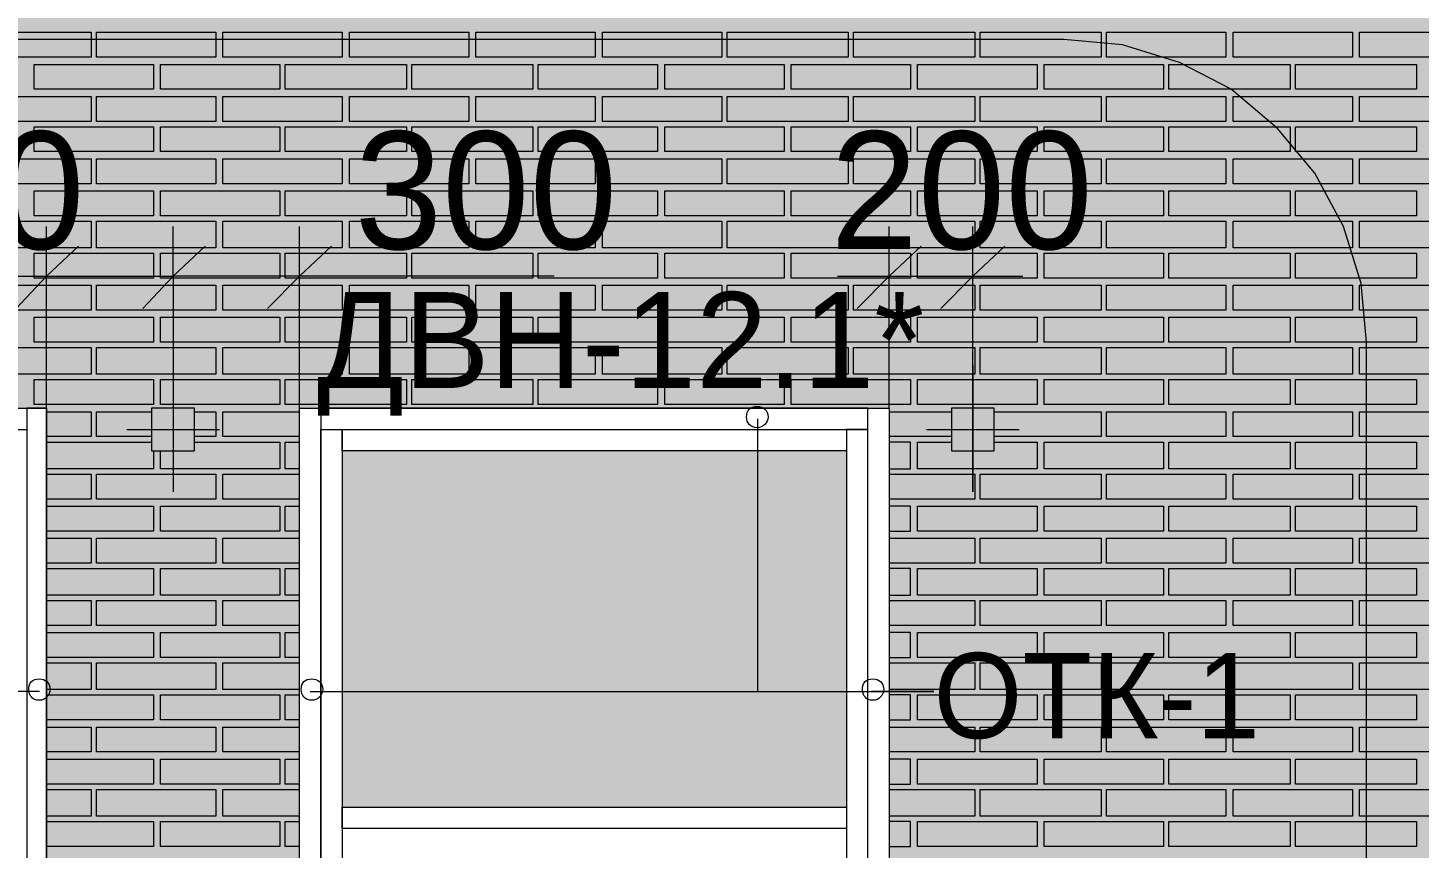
# Model space of a CAD drawing. Header units: millimetres. Extents: x -28928 to 100580, y -22867 to 36490.
# Drawn here: x -19322 to -16018, y 18548 to 20496 of the extents above; entities that cross this region are included whole.
import ezdxf

# ---------------------------------------------------------------- set-up
doc = ezdxf.new("R2010")
doc.units = ezdxf.units.MM
doc.layers.add('PDF _Геометрия', color=7, linetype='Continuous', true_color=0x8f8e8d)
doc.layers.add('PDF _Сплошная заливка', color=7, linetype='Continuous', true_color=0xffffff)
doc.layers.add('PDF _Текст', color=7, linetype='Continuous')

msp = doc.modelspace()

# ---------------------------------------------------------------- hatches: boundary and pattern name
at = {"layer": 'PDF _Сплошная заливка', "true_color": 0xdcd6cf, "transparency": 33554559}
msp.add_hatch(color=254, dxfattribs=at).paths.add_polyline_path([(-18676.6, 16343.4), (-18676.6, 19592.6), (-17276.3, 19592.6), (-17276.3, 16343.4), (19112.6, 16343.4), (19112.6, 30089.1), (-21853.9, 30089.1), (-21853.9, 16343.4), (-21375.9, 16343.4), (-21375.9, 19592.6), (-19277.4, 19592.6), (-19277.4, 16343.4)])

# ---------------------------------------------------------------- linework, layer by layer
at = {"layer": 'PDF _Геометрия', "color": 7, "lineweight": 9}
for points in [[(-21375.9, 16343.4), (-21853.9, 16343.4), (-21375.9, 16343.4), (-21853.9, 16343.4), (-21375.9, 16343.4), (-21375.9, 19592.6), (-19277.4, 19592.6), (-19277.4, 16343.4), (-18676.6, 16343.4), (-18676.6, 19592.6), (-17276.3, 19592.6), (-17276.3, 16343.4), (19112.6, 16343.4), (19112.6, 30089.1), (19112.6, 16343.4), (19133.7, 16343.4), (19133.7, 30089.1), (19133.7, 16343.4), (52641.4, 16343.4)], [(-16142.4, 19749.1), (-16155.1, 19888.7), (-16197.4, 20024.1), (-16265.1, 20151), (-16353.9, 20256.8), (-16463.9, 20349.9), (-16586.6, 20413.4), (-16722, 20455.7), (-16861.6, 20468.4), (-22801.6, 20468.4), (-22941.3, 20455.7), (-23076.6, 20413.4), (-23203.6, 20349.9), (-23313.6, 20256.8), (-23402.4, 20151), (-23465.9, 20024.1), (-23508.2, 19888.7), (-23520.9, 19749.1)], [(-19395.9, 19905.7), (-18977, 19905.7), (-18977, 20024.1)], [(-19277.4, 19592.6), (-19277.4, 19905.7), (-19277.4, 20024.1)], [(-18676.6, 19592.6), (-18676.6, 19905.7), (-18676.6, 20024.1)], [(-17276.3, 19592.6), (-17276.3, 19905.7), (-17276.3, 20024.1)], [(-17077.4, 19694.1), (-17077.4, 19393.7), (-17077.4, 19905.7), (-17077.4, 20024.1)], [(-19810.5, 19905.7), (-19336.6, 19905.7), (-19125.1, 19905.7)], [(-18558.2, 19905.7), (-18977, 19905.7), (-18977, 19694.1), (-18977, 19393.7)], [(-18071.6, 19905.7), (-18545.5, 19905.7), (-18824.7, 19905.7)], [(-17398.9, 19905.7), (-16958.9, 19905.7)], [(-16142.4, 16296.8), (-16142.4, 19753.4)], [(-19374.7, 16296.8), (-19374.7, 18619.5), (-19374.7, 19541.8), (-21274.3, 19541.8), (-21274.3, 19491), (-19374.7, 19491), (-19374.7, 19541.8), (-19323.9, 19541.8), (-19323.9, 18619.5), (-19323.9, 16296.8), (-19277.4, 16296.8), (-19277.4, 18619.5), (-19277.4, 19516.4), (-19277.4, 19592.6), (-19323.9, 19592.6), (-19323.9, 19516.4), (-19323.9, 18619.5), (-19323.9, 16296.8)], [(-18625.9, 16296.8), (-18625.9, 18619.5), (-18625.9, 19541.8), (-18600.5, 19541.8), (-17352.4, 19541.8), (-17327, 19541.8), (-17327, 19592.6), (-17352.4, 19592.6), (-18600.5, 19592.6), (-18625.9, 19592.6), (-18625.9, 19541.8), (-18575.1, 19541.8), (-18575.1, 18619.5), (-18575.1, 16296.8)], [(-17589.3, 19567.2), (-17589.3, 18919.9), (-17170.5, 18919.9), (-17318.6, 18919.9)], [(-17327, 16296.8), (-17327, 18619.5), (-17327, 19516.4), (-17327, 19592.6), (-17276.3, 19592.6), (-17276.3, 19516.4), (-17276.3, 18619.5), (-17276.3, 16296.8), (-17327, 16296.8), (-17327, 18619.5), (-17327, 19541.8), (-17377.8, 19541.8), (-17377.8, 18619.5), (-17377.8, 16296.8)], [(-19087, 19541.8), (-18867, 19541.8)], [(-17187.4, 19541.8), (-16967.4, 19541.8)], [(-19294.3, 18919.9), (-22018.9, 18919.9)], [(-18651.3, 18919.9), (-17170.5, 18919.9)]]:
    msp.add_lwpolyline(points, dxfattribs=at)
at = {"layer": 'PDF _Геометрия', "lineweight": 9}
for points in [[(-19171.6, 20485.3), (-19171.6, 20426), (-19459.3, 20426), (-19459.3, 20485.3)], [(-18875.5, 20485.3), (-18875.5, 20426), (-19158.9, 20426), (-19158.9, 20485.3)], [(-18575.1, 20485.3), (-18575.1, 20426), (-18858.6, 20426), (-18858.6, 20485.3)], [(-18274.7, 20485.3), (-18274.7, 20426), (-18558.2, 20426), (-18558.2, 20485.3)], [(-17974.3, 20485.3), (-17974.3, 20426), (-18257.8, 20426), (-18257.8, 20485.3)], [(-17673.9, 20485.3), (-17673.9, 20426), (-17957.4, 20426), (-17957.4, 20485.3)], [(-17373.6, 20485.3), (-17373.6, 20426), (-17661.3, 20426), (-17661.3, 20485.3)], [(-17073.2, 20485.3), (-17073.2, 20426), (-17360.9, 20426), (-17360.9, 20485.3)], [(-16772.8, 20485.3), (-16772.8, 20426), (-17060.5, 20426), (-17060.5, 20485.3)], [(-16476.6, 20485.3), (-16476.6, 20426), (-16760.1, 20426), (-16760.1, 20485.3)], [(-16176.3, 20485.3), (-16176.3, 20426), (-16459.7, 20426), (-16459.7, 20485.3)], [(-15875.9, 20485.3), (-15875.9, 20426), (-16159.3, 20426), (-16159.3, 20485.3)], [(-19023.6, 20349.9), (-19167.4, 20349.9), (-19307, 20349.9), (-19307, 20409.1), (-19167.4, 20409.1), (-19023.6, 20409.1)], [(-18723.2, 20349.9), (-18867, 20349.9), (-19006.6, 20349.9), (-19006.6, 20409.1), (-18867, 20409.1), (-18723.2, 20409.1)], [(-18422.8, 20349.9), (-18566.6, 20349.9), (-18710.5, 20349.9), (-18710.5, 20409.1), (-18566.6, 20409.1), (-18422.8, 20409.1)], [(-18122.4, 20349.9), (-18266.3, 20349.9), (-18410.1, 20349.9), (-18410.1, 20409.1), (-18266.3, 20409.1), (-18122.4, 20409.1)], [(-17826.3, 20349.9), (-17965.9, 20349.9), (-18109.7, 20349.9), (-18109.7, 20409.1), (-17965.9, 20409.1), (-17826.3, 20409.1)], [(-17525.9, 20349.9), (-17665.5, 20349.9), (-17809.3, 20349.9), (-17809.3, 20409.1), (-17665.5, 20409.1), (-17525.9, 20409.1)], [(-17225.5, 20349.9), (-17365.1, 20349.9), (-17508.9, 20349.9), (-17508.9, 20409.1), (-17365.1, 20409.1), (-17225.5, 20409.1)], [(-16925.1, 20349.9), (-17068.9, 20349.9), (-17208.6, 20349.9), (-17208.6, 20409.1), (-17068.9, 20409.1), (-16925.1, 20409.1)], [(-16624.7, 20349.9), (-16768.6, 20349.9), (-16908.2, 20349.9), (-16908.2, 20409.1), (-16768.6, 20409.1), (-16624.7, 20409.1)], [(-16324.3, 20349.9), (-16468.2, 20349.9), (-16612, 20349.9), (-16612, 20409.1), (-16468.2, 20409.1), (-16324.3, 20409.1)], [(-16023.9, 20349.9), (-16167.8, 20349.9), (-16311.6, 20349.9), (-16311.6, 20409.1), (-16167.8, 20409.1), (-16023.9, 20409.1)], [(-19171.6, 20333), (-19171.6, 20273.7), (-19459.3, 20273.7), (-19459.3, 20333)], [(-18875.5, 20333), (-18875.5, 20273.7), (-19158.9, 20273.7), (-19158.9, 20333)], [(-18575.1, 20333), (-18575.1, 20273.7), (-18858.6, 20273.7), (-18858.6, 20333)], [(-18274.7, 20333), (-18274.7, 20273.7), (-18558.2, 20273.7), (-18558.2, 20333)], [(-17974.3, 20333), (-17974.3, 20273.7), (-18257.8, 20273.7), (-18257.8, 20333)], [(-17673.9, 20333), (-17673.9, 20273.7), (-17957.4, 20273.7), (-17957.4, 20333)], [(-17373.6, 20333), (-17373.6, 20273.7), (-17661.3, 20273.7), (-17661.3, 20333)], [(-17073.2, 20333), (-17073.2, 20273.7), (-17360.9, 20273.7), (-17360.9, 20333)], [(-16772.8, 20333), (-16772.8, 20273.7), (-17060.5, 20273.7), (-17060.5, 20333)], [(-16476.6, 20333), (-16476.6, 20273.7), (-16760.1, 20273.7), (-16760.1, 20333)], [(-16176.3, 20333), (-16176.3, 20273.7), (-16459.7, 20273.7), (-16459.7, 20333)], [(-15875.9, 20333), (-15875.9, 20273.7), (-16159.3, 20273.7), (-16159.3, 20333)], [(-19023.6, 20201.8), (-19167.4, 20201.8), (-19307, 20201.8), (-19307, 20261), (-19167.4, 20261), (-19023.6, 20261)], [(-18723.2, 20201.8), (-18867, 20201.8), (-19006.6, 20201.8), (-19006.6, 20261), (-18867, 20261), (-18723.2, 20261)], [(-18422.8, 20201.8), (-18566.6, 20201.8), (-18710.5, 20201.8), (-18710.5, 20261), (-18566.6, 20261), (-18422.8, 20261)], [(-18122.4, 20201.8), (-18266.3, 20201.8), (-18410.1, 20201.8), (-18410.1, 20261), (-18266.3, 20261), (-18122.4, 20261)], [(-17826.3, 20201.8), (-17965.9, 20201.8), (-18109.7, 20201.8), (-18109.7, 20261), (-17965.9, 20261), (-17826.3, 20261)], [(-17525.9, 20201.8), (-17665.5, 20201.8), (-17809.3, 20201.8), (-17809.3, 20261), (-17665.5, 20261), (-17525.9, 20261)], [(-17225.5, 20201.8), (-17365.1, 20201.8), (-17508.9, 20201.8), (-17508.9, 20261), (-17365.1, 20261), (-17225.5, 20261)], [(-16925.1, 20201.8), (-17068.9, 20201.8), (-17208.6, 20201.8), (-17208.6, 20261), (-17068.9, 20261), (-16925.1, 20261)], [(-16624.7, 20201.8), (-16768.6, 20201.8), (-16908.2, 20201.8), (-16908.2, 20261), (-16768.6, 20261), (-16624.7, 20261)], [(-16324.3, 20201.8), (-16468.2, 20201.8), (-16612, 20201.8), (-16612, 20261), (-16468.2, 20261), (-16324.3, 20261)], [(-16023.9, 20201.8), (-16167.8, 20201.8), (-16311.6, 20201.8), (-16311.6, 20261), (-16167.8, 20261), (-16023.9, 20261)], [(-19171.6, 20184.9), (-19171.6, 20125.7), (-19459.3, 20125.7), (-19459.3, 20184.9)], [(-18875.5, 20184.9), (-18875.5, 20125.7), (-19158.9, 20125.7), (-19158.9, 20184.9)], [(-18575.1, 20184.9), (-18575.1, 20125.7), (-18858.6, 20125.7), (-18858.6, 20184.9)], [(-18274.7, 20184.9), (-18274.7, 20125.7), (-18558.2, 20125.7), (-18558.2, 20184.9)], [(-17974.3, 20184.9), (-17974.3, 20125.7), (-18257.8, 20125.7), (-18257.8, 20184.9)], [(-17673.9, 20184.9), (-17673.9, 20125.7), (-17957.4, 20125.7), (-17957.4, 20184.9)], [(-17373.6, 20184.9), (-17373.6, 20125.7), (-17661.3, 20125.7), (-17661.3, 20184.9)], [(-17073.2, 20184.9), (-17073.2, 20125.7), (-17360.9, 20125.7), (-17360.9, 20184.9)], [(-16772.8, 20184.9), (-16772.8, 20125.7), (-17060.5, 20125.7), (-17060.5, 20184.9)], [(-16476.6, 20184.9), (-16476.6, 20125.7), (-16760.1, 20125.7), (-16760.1, 20184.9)], [(-16176.3, 20184.9), (-16176.3, 20125.7), (-16459.7, 20125.7), (-16459.7, 20184.9)], [(-15875.9, 20184.9), (-15875.9, 20125.7), (-16159.3, 20125.7), (-16159.3, 20184.9)], [(-19023.6, 20049.5), (-19167.4, 20049.5), (-19307, 20049.5), (-19307, 20108.7), (-19167.4, 20108.7), (-19023.6, 20108.7)], [(-18723.2, 20049.5), (-18867, 20049.5), (-19006.6, 20049.5), (-19006.6, 20108.7), (-18867, 20108.7), (-18723.2, 20108.7)], [(-18422.8, 20049.5), (-18566.6, 20049.5), (-18710.5, 20049.5), (-18710.5, 20108.7), (-18566.6, 20108.7), (-18422.8, 20108.7)], [(-18122.4, 20049.5), (-18266.3, 20049.5), (-18410.1, 20049.5), (-18410.1, 20108.7), (-18266.3, 20108.7), (-18122.4, 20108.7)], [(-17826.3, 20049.5), (-17965.9, 20049.5), (-18109.7, 20049.5), (-18109.7, 20108.7), (-17965.9, 20108.7), (-17826.3, 20108.7)], [(-17525.9, 20049.5), (-17665.5, 20049.5), (-17809.3, 20049.5), (-17809.3, 20108.7), (-17665.5, 20108.7), (-17525.9, 20108.7)], [(-17225.5, 20049.5), (-17365.1, 20049.5), (-17508.9, 20049.5), (-17508.9, 20108.7), (-17365.1, 20108.7), (-17225.5, 20108.7)], [(-16925.1, 20049.5), (-17068.9, 20049.5), (-17208.6, 20049.5), (-17208.6, 20108.7), (-17068.9, 20108.7), (-16925.1, 20108.7)], [(-16624.7, 20049.5), (-16768.6, 20049.5), (-16908.2, 20049.5), (-16908.2, 20108.7), (-16768.6, 20108.7), (-16624.7, 20108.7)], [(-16324.3, 20049.5), (-16468.2, 20049.5), (-16612, 20049.5), (-16612, 20108.7), (-16468.2, 20108.7), (-16324.3, 20108.7)], [(-16023.9, 20049.5), (-16167.8, 20049.5), (-16311.6, 20049.5), (-16311.6, 20108.7), (-16167.8, 20108.7), (-16023.9, 20108.7)], [(-19171.6, 20036.8), (-19171.6, 19973.4), (-19459.3, 19973.4), (-19459.3, 20036.8)], [(-18875.5, 20036.8), (-18875.5, 19973.4), (-19158.9, 19973.4), (-19158.9, 20036.8)], [(-18575.1, 20036.8), (-18575.1, 19973.4), (-18858.6, 19973.4), (-18858.6, 20036.8)], [(-18274.7, 20036.8), (-18274.7, 19973.4), (-18558.2, 19973.4), (-18558.2, 20036.8)], [(-17974.3, 20036.8), (-17974.3, 19973.4), (-18257.8, 19973.4), (-18257.8, 20036.8)], [(-17673.9, 20036.8), (-17673.9, 19973.4), (-17957.4, 19973.4), (-17957.4, 20036.8)], [(-17373.6, 20036.8), (-17373.6, 19973.4), (-17661.3, 19973.4), (-17661.3, 20036.8)], [(-17073.2, 20036.8), (-17073.2, 19973.4), (-17360.9, 19973.4), (-17360.9, 20036.8)], [(-16772.8, 20036.8), (-16772.8, 19973.4), (-17060.5, 19973.4), (-17060.5, 20036.8)], [(-16476.6, 20036.8), (-16476.6, 19973.4), (-16760.1, 19973.4), (-16760.1, 20036.8)], [(-16176.3, 20036.8), (-16176.3, 19973.4), (-16459.7, 19973.4), (-16459.7, 20036.8)], [(-15875.9, 20036.8), (-15875.9, 19973.4), (-16159.3, 19973.4), (-16159.3, 20036.8)], [(-19023.6, 19901.4), (-19167.4, 19901.4), (-19307, 19901.4), (-19307, 19960.7), (-19167.4, 19960.7), (-19023.6, 19960.7)], [(-18723.2, 19901.4), (-18867, 19901.4), (-19006.6, 19901.4), (-19006.6, 19960.7), (-18867, 19960.7), (-18723.2, 19960.7)], [(-18422.8, 19901.4), (-18566.6, 19901.4), (-18710.5, 19901.4), (-18710.5, 19960.7), (-18566.6, 19960.7), (-18422.8, 19960.7)], [(-18122.4, 19901.4), (-18266.3, 19901.4), (-18410.1, 19901.4), (-18410.1, 19960.7), (-18266.3, 19960.7), (-18122.4, 19960.7)], [(-17826.3, 19901.4), (-17965.9, 19901.4), (-18109.7, 19901.4), (-18109.7, 19960.7), (-17965.9, 19960.7), (-17826.3, 19960.7)], [(-17525.9, 19901.4), (-17665.5, 19901.4), (-17809.3, 19901.4), (-17809.3, 19960.7), (-17665.5, 19960.7), (-17525.9, 19960.7)], [(-17225.5, 19901.4), (-17365.1, 19901.4), (-17508.9, 19901.4), (-17508.9, 19960.7), (-17365.1, 19960.7), (-17225.5, 19960.7)], [(-16925.1, 19901.4), (-17068.9, 19901.4), (-17208.6, 19901.4), (-17208.6, 19960.7), (-17068.9, 19960.7), (-16925.1, 19960.7)], [(-16624.7, 19901.4), (-16768.6, 19901.4), (-16908.2, 19901.4), (-16908.2, 19960.7), (-16768.6, 19960.7), (-16624.7, 19960.7)], [(-16324.3, 19901.4), (-16468.2, 19901.4), (-16612, 19901.4), (-16612, 19960.7), (-16468.2, 19960.7), (-16324.3, 19960.7)], [(-16023.9, 19901.4), (-16167.8, 19901.4), (-16311.6, 19901.4), (-16311.6, 19960.7), (-16167.8, 19960.7), (-16023.9, 19960.7)], [(-19171.6, 19884.5), (-19171.6, 19825.3), (-19459.3, 19825.3), (-19459.3, 19884.5)], [(-18875.5, 19884.5), (-18875.5, 19825.3), (-19158.9, 19825.3), (-19158.9, 19884.5)], [(-18575.1, 19884.5), (-18575.1, 19825.3), (-18858.6, 19825.3), (-18858.6, 19884.5)], [(-18274.7, 19884.5), (-18274.7, 19825.3), (-18558.2, 19825.3), (-18558.2, 19884.5)], [(-17974.3, 19884.5), (-17974.3, 19825.3), (-18257.8, 19825.3), (-18257.8, 19884.5)], [(-17673.9, 19884.5), (-17673.9, 19825.3), (-17957.4, 19825.3), (-17957.4, 19884.5)], [(-17373.6, 19884.5), (-17373.6, 19825.3), (-17661.3, 19825.3), (-17661.3, 19884.5)], [(-17073.2, 19884.5), (-17073.2, 19825.3), (-17360.9, 19825.3), (-17360.9, 19884.5)], [(-16772.8, 19884.5), (-16772.8, 19825.3), (-17060.5, 19825.3), (-17060.5, 19884.5)], [(-16476.6, 19884.5), (-16476.6, 19825.3), (-16760.1, 19825.3), (-16760.1, 19884.5)], [(-16176.3, 19884.5), (-16176.3, 19825.3), (-16459.7, 19825.3), (-16459.7, 19884.5)], [(-15875.9, 19884.5), (-15875.9, 19825.3), (-16159.3, 19825.3), (-16159.3, 19884.5)], [(-19023.6, 19749.1), (-19167.4, 19749.1), (-19307, 19749.1), (-19307, 19808.4), (-19167.4, 19808.4), (-19023.6, 19808.4)], [(-18723.2, 19749.1), (-18867, 19749.1), (-19006.6, 19749.1), (-19006.6, 19808.4), (-18867, 19808.4), (-18723.2, 19808.4)], [(-18422.8, 19749.1), (-18566.6, 19749.1), (-18710.5, 19749.1), (-18710.5, 19808.4), (-18566.6, 19808.4), (-18422.8, 19808.4)], [(-18122.4, 19749.1), (-18266.3, 19749.1), (-18410.1, 19749.1), (-18410.1, 19808.4), (-18266.3, 19808.4), (-18122.4, 19808.4)], [(-17826.3, 19749.1), (-17965.9, 19749.1), (-18109.7, 19749.1), (-18109.7, 19808.4), (-17965.9, 19808.4), (-17826.3, 19808.4)], [(-17525.9, 19749.1), (-17665.5, 19749.1), (-17809.3, 19749.1), (-17809.3, 19808.4), (-17665.5, 19808.4), (-17525.9, 19808.4)], [(-17225.5, 19749.1), (-17365.1, 19749.1), (-17508.9, 19749.1), (-17508.9, 19808.4), (-17365.1, 19808.4), (-17225.5, 19808.4)], [(-16925.1, 19749.1), (-17068.9, 19749.1), (-17208.6, 19749.1), (-17208.6, 19808.4), (-17068.9, 19808.4), (-16925.1, 19808.4)], [(-16624.7, 19749.1), (-16768.6, 19749.1), (-16908.2, 19749.1), (-16908.2, 19808.4), (-16768.6, 19808.4), (-16624.7, 19808.4)], [(-16324.3, 19749.1), (-16468.2, 19749.1), (-16612, 19749.1), (-16612, 19808.4), (-16468.2, 19808.4), (-16324.3, 19808.4)], [(-16023.9, 19749.1), (-16167.8, 19749.1), (-16311.6, 19749.1), (-16311.6, 19808.4), (-16167.8, 19808.4), (-16023.9, 19808.4)], [(-19171.6, 19736.4), (-19171.6, 19673), (-19459.3, 19673), (-19459.3, 19736.4)], [(-18875.5, 19736.4), (-18875.5, 19673), (-19158.9, 19673), (-19158.9, 19736.4)], [(-18575.1, 19736.4), (-18575.1, 19673), (-18858.6, 19673), (-18858.6, 19736.4)], [(-18274.7, 19736.4), (-18274.7, 19673), (-18558.2, 19673), (-18558.2, 19736.4)], [(-17974.3, 19736.4), (-17974.3, 19673), (-18257.8, 19673), (-18257.8, 19736.4)], [(-17673.9, 19736.4), (-17673.9, 19673), (-17957.4, 19673), (-17957.4, 19736.4)], [(-17373.6, 19736.4), (-17373.6, 19673), (-17661.3, 19673), (-17661.3, 19736.4)], [(-17073.2, 19736.4), (-17073.2, 19673), (-17360.9, 19673), (-17360.9, 19736.4)], [(-16772.8, 19736.4), (-16772.8, 19673), (-17060.5, 19673), (-17060.5, 19736.4)], [(-16476.6, 19736.4), (-16476.6, 19673), (-16760.1, 19673), (-16760.1, 19736.4)], [(-16176.3, 19736.4), (-16176.3, 19673), (-16459.7, 19673), (-16459.7, 19736.4)], [(-15875.9, 19736.4), (-15875.9, 19673), (-16159.3, 19673), (-16159.3, 19736.4)], [(-19023.6, 19601), (-19167.4, 19601), (-19307, 19601), (-19307, 19660.3), (-19167.4, 19660.3), (-19023.6, 19660.3)], [(-18723.2, 19601), (-18867, 19601), (-19006.6, 19601), (-19006.6, 19660.3), (-18867, 19660.3), (-18723.2, 19660.3)], [(-18422.8, 19601), (-18566.6, 19601), (-18710.5, 19601), (-18710.5, 19660.3), (-18566.6, 19660.3), (-18422.8, 19660.3)], [(-18122.4, 19601), (-18266.3, 19601), (-18410.1, 19601), (-18410.1, 19660.3), (-18266.3, 19660.3), (-18122.4, 19660.3)], [(-17826.3, 19601), (-17965.9, 19601), (-18109.7, 19601), (-18109.7, 19660.3), (-17965.9, 19660.3), (-17826.3, 19660.3)], [(-17525.9, 19601), (-17665.5, 19601), (-17809.3, 19601), (-17809.3, 19660.3), (-17665.5, 19660.3), (-17525.9, 19660.3)], [(-17225.5, 19601), (-17365.1, 19601), (-17508.9, 19601), (-17508.9, 19660.3), (-17365.1, 19660.3), (-17225.5, 19660.3)], [(-16925.1, 19601), (-17068.9, 19601), (-17208.6, 19601), (-17208.6, 19660.3), (-17068.9, 19660.3), (-16925.1, 19660.3)], [(-16624.7, 19601), (-16768.6, 19601), (-16908.2, 19601), (-16908.2, 19660.3), (-16768.6, 19660.3), (-16624.7, 19660.3)], [(-16324.3, 19601), (-16468.2, 19601), (-16612, 19601), (-16612, 19660.3), (-16468.2, 19660.3), (-16324.3, 19660.3)], [(-16023.9, 19601), (-16167.8, 19601), (-16311.6, 19601), (-16311.6, 19660.3), (-16167.8, 19660.3), (-16023.9, 19660.3)], [(-16476.6, 19584.1), (-16476.6, 19524.9), (-16760.1, 19524.9), (-16760.1, 19584.1)], [(-16176.3, 19584.1), (-16176.3, 19524.9), (-16459.7, 19524.9), (-16459.7, 19584.1)], [(-15875.9, 19584.1), (-15875.9, 19524.9), (-16159.3, 19524.9), (-16159.3, 19584.1)], [(-16624.7, 19448.7), (-16768.6, 19448.7), (-16908.2, 19448.7), (-16908.2, 19512.2), (-16768.6, 19512.2), (-16624.7, 19512.2)], [(-16324.3, 19448.7), (-16468.2, 19448.7), (-16612, 19448.7), (-16612, 19512.2), (-16468.2, 19512.2), (-16324.3, 19512.2)], [(-16023.9, 19448.7), (-16167.8, 19448.7), (-16311.6, 19448.7), (-16311.6, 19512.2), (-16167.8, 19512.2), (-16023.9, 19512.2)], [(-18875.5, 19436), (-18875.5, 19376.8), (-19158.9, 19376.8), (-19158.9, 19436)], [(-16772.8, 19436), (-16772.8, 19376.8), (-17060.5, 19376.8), (-17060.5, 19436)], [(-16476.6, 19436), (-16476.6, 19376.8), (-16760.1, 19376.8), (-16760.1, 19436)], [(-16176.3, 19436), (-16176.3, 19376.8), (-16459.7, 19376.8), (-16459.7, 19436)], [(-15875.9, 19436), (-15875.9, 19376.8), (-16159.3, 19376.8), (-16159.3, 19436)], [(-18723.2, 19300.7), (-18867, 19300.7), (-19006.6, 19300.7), (-19006.6, 19359.9), (-18867, 19359.9), (-18723.2, 19359.9)], [(-16925.1, 19300.7), (-17068.9, 19300.7), (-17208.6, 19300.7), (-17208.6, 19359.9), (-17068.9, 19359.9), (-16925.1, 19359.9)], [(-16624.7, 19300.7), (-16768.6, 19300.7), (-16908.2, 19300.7), (-16908.2, 19359.9), (-16768.6, 19359.9), (-16624.7, 19359.9)], [(-16324.3, 19300.7), (-16468.2, 19300.7), (-16612, 19300.7), (-16612, 19359.9), (-16468.2, 19359.9), (-16324.3, 19359.9)], [(-16023.9, 19300.7), (-16167.8, 19300.7), (-16311.6, 19300.7), (-16311.6, 19359.9), (-16167.8, 19359.9), (-16023.9, 19359.9)], [(-18875.5, 19283.7), (-18875.5, 19224.5), (-19158.9, 19224.5), (-19158.9, 19283.7)], [(-16772.8, 19283.7), (-16772.8, 19224.5), (-17060.5, 19224.5), (-17060.5, 19283.7)], [(-16476.6, 19283.7), (-16476.6, 19224.5), (-16760.1, 19224.5), (-16760.1, 19283.7)], [(-16176.3, 19283.7), (-16176.3, 19224.5), (-16459.7, 19224.5), (-16459.7, 19283.7)], [(-15875.9, 19283.7), (-15875.9, 19224.5), (-16159.3, 19224.5), (-16159.3, 19283.7)], [(-18723.2, 19148.4), (-18867, 19148.4), (-19006.6, 19148.4), (-19006.6, 19211.8), (-18867, 19211.8), (-18723.2, 19211.8)], [(-16925.1, 19148.4), (-17068.9, 19148.4), (-17208.6, 19148.4), (-17208.6, 19211.8), (-17068.9, 19211.8), (-16925.1, 19211.8)], [(-16624.7, 19148.4), (-16768.6, 19148.4), (-16908.2, 19148.4), (-16908.2, 19211.8), (-16768.6, 19211.8), (-16624.7, 19211.8)], [(-16324.3, 19148.4), (-16468.2, 19148.4), (-16612, 19148.4), (-16612, 19211.8), (-16468.2, 19211.8), (-16324.3, 19211.8)], [(-16023.9, 19148.4), (-16167.8, 19148.4), (-16311.6, 19148.4), (-16311.6, 19211.8), (-16167.8, 19211.8), (-16023.9, 19211.8)], [(-18875.5, 19135.7), (-18875.5, 19076.4), (-19158.9, 19076.4), (-19158.9, 19135.7)], [(-16772.8, 19135.7), (-16772.8, 19076.4), (-17060.5, 19076.4), (-17060.5, 19135.7)], [(-16476.6, 19135.7), (-16476.6, 19076.4), (-16760.1, 19076.4), (-16760.1, 19135.7)], [(-16176.3, 19135.7), (-16176.3, 19076.4), (-16459.7, 19076.4), (-16459.7, 19135.7)], [(-15875.9, 19135.7), (-15875.9, 19076.4), (-16159.3, 19076.4), (-16159.3, 19135.7)], [(-18723.2, 19000.3), (-18867, 19000.3), (-19006.6, 19000.3), (-19006.6, 19059.5), (-18867, 19059.5), (-18723.2, 19059.5)], [(-16925.1, 19000.3), (-17068.9, 19000.3), (-17208.6, 19000.3), (-17208.6, 19059.5), (-17068.9, 19059.5), (-16925.1, 19059.5)], [(-16624.7, 19000.3), (-16768.6, 19000.3), (-16908.2, 19000.3), (-16908.2, 19059.5), (-16768.6, 19059.5), (-16624.7, 19059.5)], [(-16324.3, 19000.3), (-16468.2, 19000.3), (-16612, 19000.3), (-16612, 19059.5), (-16468.2, 19059.5), (-16324.3, 19059.5)], [(-16023.9, 19000.3), (-16167.8, 19000.3), (-16311.6, 19000.3), (-16311.6, 19059.5), (-16167.8, 19059.5), (-16023.9, 19059.5)], [(-18875.5, 18987.6), (-18875.5, 18924.1), (-19158.9, 18924.1), (-19158.9, 18987.6)], [(-16772.8, 18987.6), (-16772.8, 18924.1), (-17060.5, 18924.1), (-17060.5, 18987.6)], [(-16476.6, 18987.6), (-16476.6, 18924.1), (-16760.1, 18924.1), (-16760.1, 18987.6)], [(-16176.3, 18987.6), (-16176.3, 18924.1), (-16459.7, 18924.1), (-16459.7, 18987.6)], [(-15875.9, 18987.6), (-15875.9, 18924.1), (-16159.3, 18924.1), (-16159.3, 18987.6)], [(-18723.2, 18852.2), (-18867, 18852.2), (-19006.6, 18852.2), (-19006.6, 18911.4), (-18867, 18911.4), (-18723.2, 18911.4)], [(-16925.1, 18852.2), (-17068.9, 18852.2), (-17208.6, 18852.2), (-17208.6, 18911.4), (-17068.9, 18911.4), (-16925.1, 18911.4)], [(-16624.7, 18852.2), (-16768.6, 18852.2), (-16908.2, 18852.2), (-16908.2, 18911.4), (-16768.6, 18911.4), (-16624.7, 18911.4)], [(-16324.3, 18852.2), (-16468.2, 18852.2), (-16612, 18852.2), (-16612, 18911.4), (-16468.2, 18911.4), (-16324.3, 18911.4)], [(-16023.9, 18852.2), (-16167.8, 18852.2), (-16311.6, 18852.2), (-16311.6, 18911.4), (-16167.8, 18911.4), (-16023.9, 18911.4)], [(-18875.5, 18835.3), (-18875.5, 18776), (-19158.9, 18776), (-19158.9, 18835.3)], [(-16772.8, 18835.3), (-16772.8, 18776), (-17060.5, 18776), (-17060.5, 18835.3)], [(-16476.6, 18835.3), (-16476.6, 18776), (-16760.1, 18776), (-16760.1, 18835.3)], [(-16176.3, 18835.3), (-16176.3, 18776), (-16459.7, 18776), (-16459.7, 18835.3)], [(-15875.9, 18835.3), (-15875.9, 18776), (-16159.3, 18776), (-16159.3, 18835.3)], [(-18723.2, 18699.9), (-18867, 18699.9), (-19006.6, 18699.9), (-19006.6, 18759.1), (-18867, 18759.1), (-18723.2, 18759.1)], [(-16925.1, 18699.9), (-17068.9, 18699.9), (-17208.6, 18699.9), (-17208.6, 18759.1), (-17068.9, 18759.1), (-16925.1, 18759.1)], [(-16624.7, 18699.9), (-16768.6, 18699.9), (-16908.2, 18699.9), (-16908.2, 18759.1), (-16768.6, 18759.1), (-16624.7, 18759.1)], [(-16324.3, 18699.9), (-16468.2, 18699.9), (-16612, 18699.9), (-16612, 18759.1), (-16468.2, 18759.1), (-16324.3, 18759.1)], [(-16023.9, 18699.9), (-16167.8, 18699.9), (-16311.6, 18699.9), (-16311.6, 18759.1), (-16167.8, 18759.1), (-16023.9, 18759.1)], [(-18875.5, 18687.2), (-18875.5, 18623.7), (-19158.9, 18623.7), (-19158.9, 18687.2)], [(-16772.8, 18687.2), (-16772.8, 18623.7), (-17060.5, 18623.7), (-17060.5, 18687.2)], [(-16476.6, 18687.2), (-16476.6, 18623.7), (-16760.1, 18623.7), (-16760.1, 18687.2)], [(-16176.3, 18687.2), (-16176.3, 18623.7), (-16459.7, 18623.7), (-16459.7, 18687.2)], [(-15875.9, 18687.2), (-15875.9, 18623.7), (-16159.3, 18623.7), (-16159.3, 18687.2)], [(-18723.2, 18551.8), (-18867, 18551.8), (-19006.6, 18551.8), (-19006.6, 18611), (-18867, 18611), (-18723.2, 18611)], [(-16925.1, 18551.8), (-17068.9, 18551.8), (-17208.6, 18551.8), (-17208.6, 18611), (-17068.9, 18611), (-16925.1, 18611)], [(-16624.7, 18551.8), (-16768.6, 18551.8), (-16908.2, 18551.8), (-16908.2, 18611), (-16768.6, 18611), (-16624.7, 18611)], [(-16324.3, 18551.8), (-16468.2, 18551.8), (-16612, 18551.8), (-16612, 18611), (-16468.2, 18611), (-16324.3, 18611)], [(-16023.9, 18551.8), (-16167.8, 18551.8), (-16311.6, 18551.8), (-16311.6, 18611), (-16167.8, 18611), (-16023.9, 18611)]]:
    msp.add_lwpolyline(points, close=True, dxfattribs=at)
at = {"layer": 'PDF _Геометрия', "color": 7, "lineweight": 18}
for points in [[(-19201.3, 19977.6), (-19277.4, 19905.7), (-19349.3, 19829.5)], [(-18900.9, 19977.6), (-18977, 19905.7), (-19048.9, 19829.5)], [(-18600.5, 19977.6), (-18676.6, 19905.7), (-18752.8, 19829.5)], [(-17200.1, 19977.6), (-17276.3, 19905.7), (-17352.4, 19829.5)], [(-17001.3, 19977.6), (-17077.4, 19905.7), (-17153.6, 19829.5)]]:
    msp.add_lwpolyline(points, dxfattribs=at)
at = {"layer": 'PDF _Геометрия', "lineweight": 9}
for points in [[(-19277.4, 19584.1), (-19171.6, 19584.1), (-19171.6, 19524.9), (-19277.4, 19524.9)], [(-19027.8, 19524.9), (-19158.9, 19524.9), (-19158.9, 19584.1), (-19027.8, 19584.1)], [(-18926.3, 19584.1), (-18875.5, 19584.1), (-18875.5, 19524.9), (-18926.3, 19524.9)], [(-18676.6, 19524.9), (-18858.6, 19524.9), (-18858.6, 19584.1), (-18676.6, 19584.1)], [(-17276.3, 19584.1), (-17128.2, 19584.1)], [(-17026.6, 19584.1), (-16772.8, 19584.1), (-16772.8, 19524.9), (-17026.6, 19524.9)], [(-19277.4, 19512.2), (-19167.4, 19512.2), (-19027.8, 19512.2)], [(-18926.3, 19512.2), (-18867, 19512.2), (-18723.2, 19512.2), (-18723.2, 19448.7), (-18867, 19448.7), (-19006.6, 19448.7), (-19006.6, 19491)], [(-18676.6, 19448.7), (-18710.5, 19448.7), (-18710.5, 19512.2), (-18676.6, 19512.2)], [(-17128.2, 19524.9), (-17276.3, 19524.9)], [(-17276.3, 19448.7), (-17225.5, 19448.7), (-17225.5, 19512.2), (-17276.3, 19512.2)], [(-17026.6, 19512.2), (-16925.1, 19512.2), (-16925.1, 19448.7), (-17068.9, 19448.7), (-17208.6, 19448.7), (-17208.6, 19512.2), (-17128.2, 19512.2)], [(-19023.6, 19491), (-19023.6, 19448.7), (-19167.4, 19448.7), (-19277.4, 19448.7)], [(-19277.4, 19436), (-19171.6, 19436), (-19171.6, 19376.8), (-19277.4, 19376.8)], [(-18676.6, 19376.8), (-18858.6, 19376.8), (-18858.6, 19436), (-18676.6, 19436)], [(-17276.3, 19436), (-17073.2, 19436), (-17073.2, 19376.8), (-17276.3, 19376.8)], [(-19277.4, 19359.9), (-19167.4, 19359.9), (-19023.6, 19359.9), (-19023.6, 19300.7), (-19167.4, 19300.7), (-19277.4, 19300.7)], [(-18676.6, 19300.7), (-18710.5, 19300.7), (-18710.5, 19359.9), (-18676.6, 19359.9)], [(-17276.3, 19300.7), (-17225.5, 19300.7), (-17225.5, 19359.9), (-17276.3, 19359.9)], [(-19277.4, 19283.7), (-19171.6, 19283.7), (-19171.6, 19224.5), (-19277.4, 19224.5)], [(-18676.6, 19224.5), (-18858.6, 19224.5), (-18858.6, 19283.7), (-18676.6, 19283.7)], [(-17276.3, 19283.7), (-17073.2, 19283.7), (-17073.2, 19224.5), (-17276.3, 19224.5)], [(-19277.4, 19211.8), (-19167.4, 19211.8), (-19023.6, 19211.8), (-19023.6, 19148.4), (-19167.4, 19148.4), (-19277.4, 19148.4)], [(-18676.6, 19148.4), (-18710.5, 19148.4), (-18710.5, 19211.8), (-18676.6, 19211.8)], [(-17276.3, 19148.4), (-17225.5, 19148.4), (-17225.5, 19211.8), (-17276.3, 19211.8)], [(-19277.4, 19135.7), (-19171.6, 19135.7), (-19171.6, 19076.4), (-19277.4, 19076.4)], [(-18676.6, 19076.4), (-18858.6, 19076.4), (-18858.6, 19135.7), (-18676.6, 19135.7)], [(-17276.3, 19135.7), (-17073.2, 19135.7), (-17073.2, 19076.4), (-17276.3, 19076.4)], [(-19277.4, 19059.5), (-19167.4, 19059.5), (-19023.6, 19059.5), (-19023.6, 19000.3), (-19167.4, 19000.3), (-19277.4, 19000.3)], [(-18676.6, 19000.3), (-18710.5, 19000.3), (-18710.5, 19059.5), (-18676.6, 19059.5)], [(-17276.3, 19000.3), (-17225.5, 19000.3), (-17225.5, 19059.5), (-17276.3, 19059.5)], [(-19277.4, 18987.6), (-19171.6, 18987.6), (-19171.6, 18924.1), (-19277.4, 18924.1)], [(-18676.6, 18924.1), (-18858.6, 18924.1), (-18858.6, 18987.6), (-18676.6, 18987.6)], [(-17276.3, 18987.6), (-17073.2, 18987.6), (-17073.2, 18924.1), (-17276.3, 18924.1)], [(-19277.4, 18911.4), (-19167.4, 18911.4), (-19023.6, 18911.4), (-19023.6, 18852.2), (-19167.4, 18852.2), (-19277.4, 18852.2)], [(-18676.6, 18852.2), (-18710.5, 18852.2), (-18710.5, 18911.4), (-18676.6, 18911.4)], [(-17276.3, 18852.2), (-17225.5, 18852.2), (-17225.5, 18911.4), (-17276.3, 18911.4)], [(-19277.4, 18835.3), (-19171.6, 18835.3), (-19171.6, 18776), (-19277.4, 18776)], [(-18676.6, 18776), (-18858.6, 18776), (-18858.6, 18835.3), (-18676.6, 18835.3)], [(-17276.3, 18835.3), (-17073.2, 18835.3), (-17073.2, 18776), (-17276.3, 18776)], [(-19277.4, 18759.1), (-19167.4, 18759.1), (-19023.6, 18759.1), (-19023.6, 18699.9), (-19167.4, 18699.9), (-19277.4, 18699.9)], [(-18676.6, 18699.9), (-18710.5, 18699.9), (-18710.5, 18759.1), (-18676.6, 18759.1)], [(-17276.3, 18699.9), (-17225.5, 18699.9), (-17225.5, 18759.1), (-17276.3, 18759.1)], [(-19277.4, 18687.2), (-19171.6, 18687.2), (-19171.6, 18623.7), (-19277.4, 18623.7)], [(-18676.6, 18623.7), (-18858.6, 18623.7), (-18858.6, 18687.2), (-18676.6, 18687.2)], [(-17276.3, 18687.2), (-17073.2, 18687.2), (-17073.2, 18623.7), (-17276.3, 18623.7)], [(-19277.4, 18611), (-19167.4, 18611), (-19023.6, 18611), (-19023.6, 18551.8), (-19167.4, 18551.8), (-19277.4, 18551.8)], [(-18676.6, 18551.8), (-18710.5, 18551.8), (-18710.5, 18611), (-18676.6, 18611)], [(-17276.3, 18551.8), (-17225.5, 18551.8), (-17225.5, 18611), (-17276.3, 18611)]]:
    msp.add_lwpolyline(points, dxfattribs=at)
at = {"layer": 'PDF _Геометрия', "color": 7, "lineweight": 9}
for points in [[(-18926.3, 19592.6), (-19027.8, 19592.6), (-19027.8, 19491), (-18926.3, 19491)], [(-18676.6, 16296.8), (-18676.6, 18619.5), (-18676.6, 19516.4), (-18676.6, 19592.6), (-18625.9, 19592.6), (-18625.9, 19516.4), (-18625.9, 18619.5), (-18625.9, 16296.8)], [(-17026.6, 19592.6), (-17128.2, 19592.6), (-17128.2, 19491), (-17026.6, 19491)], [(-18575.1, 19541.8), (-17377.8, 19541.8), (-17377.8, 19491), (-18575.1, 19491)], [(-18575.1, 18644.9), (-17377.8, 18644.9), (-17377.8, 18594.1), (-18575.1, 18594.1)]]:
    msp.add_lwpolyline(points, close=True, dxfattribs=at)
for points in [[(-17614.7, 19571.4), (-17614.7, 19588.4), (-17606.3, 19596.8), (-17589.3, 19596.8)], [(-17614.7, 19571.4), (-17614.7, 19588.4), (-17606.3, 19596.8), (-17589.3, 19596.8)], [(-17589.3, 19596.8), (-17576.6, 19596.8), (-17563.9, 19588.4), (-17563.9, 19571.4)], [(-17589.3, 19596.8), (-17576.6, 19596.8), (-17563.9, 19588.4), (-17563.9, 19571.4)], [(-17589.3, 19546), (-17606.3, 19546), (-17614.7, 19558.7), (-17614.7, 19571.4)], [(-17589.3, 19546), (-17606.3, 19546), (-17614.7, 19558.7), (-17614.7, 19571.4)], [(-17563.9, 19571.4), (-17563.9, 19558.7), (-17576.6, 19546), (-17589.3, 19546)], [(-17563.9, 19571.4), (-17563.9, 19558.7), (-17576.6, 19546), (-17589.3, 19546)], [(-19319.7, 18924.1), (-19319.7, 18941), (-19311.3, 18949.5), (-19294.3, 18949.5)], [(-19319.7, 18924.1), (-19319.7, 18941), (-19311.3, 18949.5), (-19294.3, 18949.5)], [(-19294.3, 18949.5), (-19281.6, 18949.5), (-19268.9, 18941), (-19268.9, 18924.1)], [(-19294.3, 18949.5), (-19281.6, 18949.5), (-19268.9, 18941), (-19268.9, 18924.1)], [(-18672.4, 18924.1), (-18672.4, 18941), (-18663.9, 18949.5), (-18647, 18949.5)], [(-18672.4, 18924.1), (-18672.4, 18941), (-18663.9, 18949.5), (-18647, 18949.5)], [(-18647, 18949.5), (-18634.3, 18949.5), (-18621.6, 18941), (-18621.6, 18924.1)], [(-18647, 18949.5), (-18634.3, 18949.5), (-18621.6, 18941), (-18621.6, 18924.1)], [(-17339.7, 18924.1), (-17339.7, 18941), (-17331.3, 18949.5), (-17314.3, 18949.5)], [(-17339.7, 18924.1), (-17339.7, 18941), (-17331.3, 18949.5), (-17314.3, 18949.5)], [(-17314.3, 18949.5), (-17301.6, 18949.5), (-17288.9, 18941), (-17288.9, 18924.1)], [(-17314.3, 18949.5), (-17301.6, 18949.5), (-17288.9, 18941), (-17288.9, 18924.1)], [(-19294.3, 18898.7), (-19311.3, 18898.7), (-19319.7, 18911.4), (-19319.7, 18924.1)], [(-19294.3, 18898.7), (-19311.3, 18898.7), (-19319.7, 18911.4), (-19319.7, 18924.1)], [(-19268.9, 18924.1), (-19268.9, 18911.4), (-19281.6, 18898.7), (-19294.3, 18898.7)], [(-19268.9, 18924.1), (-19268.9, 18911.4), (-19281.6, 18898.7), (-19294.3, 18898.7)], [(-18647, 18898.7), (-18663.9, 18898.7), (-18672.4, 18911.4), (-18672.4, 18924.1)], [(-18647, 18898.7), (-18663.9, 18898.7), (-18672.4, 18911.4), (-18672.4, 18924.1)], [(-18621.6, 18924.1), (-18621.6, 18911.4), (-18634.3, 18898.7), (-18647, 18898.7)], [(-18621.6, 18924.1), (-18621.6, 18911.4), (-18634.3, 18898.7), (-18647, 18898.7)], [(-17314.3, 18898.7), (-17331.3, 18898.7), (-17339.7, 18911.4), (-17339.7, 18924.1)], [(-17314.3, 18898.7), (-17331.3, 18898.7), (-17339.7, 18911.4), (-17339.7, 18924.1)], [(-17288.9, 18924.1), (-17288.9, 18911.4), (-17301.6, 18898.7), (-17314.3, 18898.7)], [(-17288.9, 18924.1), (-17288.9, 18911.4), (-17301.6, 18898.7), (-17314.3, 18898.7)]]:
    msp.add_open_spline(points, degree=3, dxfattribs=at)
at = {"layer": 'PDF _Сплошная заливка', "color": 9, "lineweight": 9, "true_color": 0xc7c7c7, "transparency": 33554559}
for points in [[(-19027.8, 19592.6), (-19027.8, 19491), (-18926.3, 19592.6), (-18926.3, 19491)], [(-17128.2, 19592.6), (-17128.2, 19491), (-17026.6, 19592.6), (-17026.6, 19491)]]:
    msp.add_solid(points, dxfattribs=at)
at = {"layer": 'PDF _Сплошная заливка', "color": 251, "lineweight": 9, "true_color": 0x585c56, "transparency": 33554559}
msp.add_solid([(-18575.1, 19491), (-18575.1, 18644.9), (-17377.8, 19491), (-17377.8, 18644.9)], dxfattribs=at)

# ---------------------------------------------------------------- texts
at = {"layer": 'PDF _Текст', "attachment_point": 4, "style": ''}
for s, insert, char_height in [('300', (-19810.7, 20108.1), 279.44), ('300', (-18545.7, 20108.1), 279.44), ('200', (-17416.1, 20108.1), 279.44), ('ДВН-12.1*', (-18634.8, 19721.4), 227.71), ('ОТК-1', (-17170.7, 18908.5), 202.56)]:
    msp.add_mtext(s, dxfattribs=dict(at, insert=insert, char_height=char_height))

doc.saveas('drawing.dxf')
